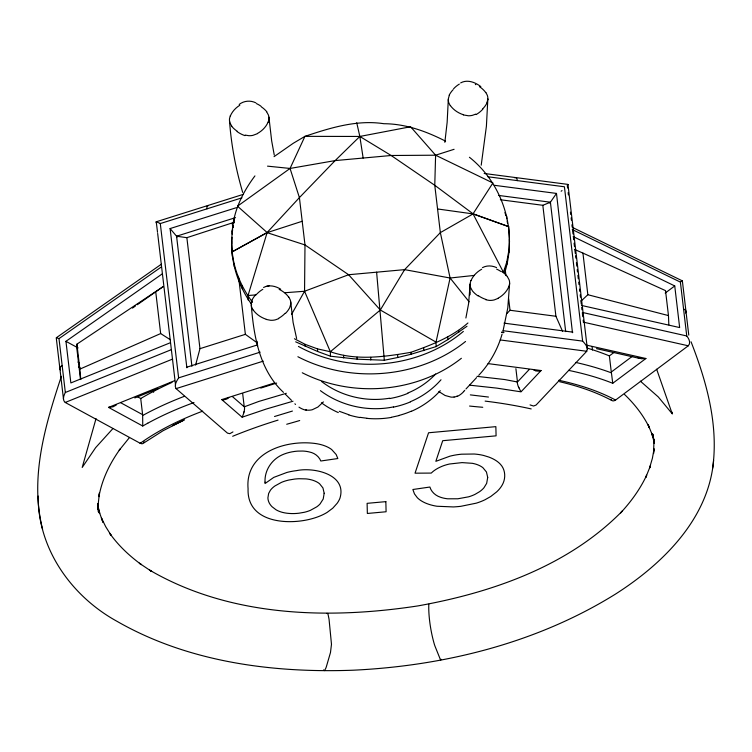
<?xml version="1.0" encoding="UTF-8"?>
<svg xmlns="http://www.w3.org/2000/svg" width="752" height="752" viewBox="0 0 752 752"><rect width="100%" height="100%" fill="white"/><g stroke="black" fill="none" stroke-linecap="round" stroke-linejoin="round"><path stroke-width="1.13" d="M467.001 326.255L447.797 339.631L436.122 346.597L410.94 354.286L397.723 357.501L384.328 360.246L357.144 359.183L330.448 356.204L330.344 351.729L304.551 291.259L304.992 244.936L299.409 197.607L290.056 168.448L304.927 136.356C330.344 127.849 356.815 119.587 383.905 123.713C405.789 123.807 426.29 131.337 445.56 141.15M448.314 99.405L447.149 122.313L444.846 142.344M274.048 156.651L293.252 143.284L304.927 136.356L359.841 136.45L410.601 126.75L435.605 155.203L434.769 185.293L440.352 232.622L450.1 278.014L436.019 342.113L436.122 346.597M469.821 292.143L469.727 295.047L470.122 284.106L468.609 303.582L465.883 318.011M487.851 98.822L486.403 126.242L481.214 165.205M440.973 659.25L440.634 660.171L434.976 646.128A79.919 8.723 79.3 0 1 434.412 644.492C430.699 631.915 428.33 615.916 428.809 604.176M509.621 283.344L507.788 307.944L503.003 331.115M251.647 304.41C237.895 285.252 230.168 261.029 231.973 237.341M232.152 234.116C232.612 212.703 242.257 192.756 254.937 175.902M504.451 273.437C517.912 232.171 503.53 184.249 469.427 157.262M231.616 243.78L232.227 229.999M508.822 252.898L509.433 239.127M137.306 304.72L163.278 286.531L76.901 344.162L76.685 347.17L80.502 379.534M38.155 496.047C37.835 548.951 71.487 596.223 116.823 621.218C187.944 662.061 272.186 673.143 353.092 670.211C444.667 665.868 536.937 642.894 615.305 594.202C662.418 564.207 708.61 519.059 713.601 460.384M712.642 468.308C718.715 425.106 706.645 381.753 691.05 341.793M487.804 99.537L486.817 103.043M243.855 412.857L244.127 411.513M244.109 411.607L244.118 411.56A5.48 2.115 -86.3 0 0 244.456 406.569M232.274 231.973L232.669 229.755M233.073 227.536L233.477 225.327M233.872 223.109L234.276 220.9M437.579 208.962L473.064 213.916L503.445 272.271L506.773 262.016L508.775 250.933M195.576 365.087L199.966 348.655L186.863 237.679L176.57 236.213L191.92 366.271M96.04 418.573L82.203 467.453L95.645 447.647L112.96 428.518M248.151 299.982L248.038 295.508L267.11 232.65L302.182 221.276M61.373 376.32C45.205 425.265 29.507 477.614 42.591 529.258M502.082 334.161C497.692 349.464 489.655 363.705 478.733 375.314M230.234 115.855L229.52 118.675A13.386 11.289 -1.3 0 0 230.018 122.99L231.804 126.242M268.201 122.181L268.915 119.361A13.395 11.289 -1.5 0 0 268.417 115.047L266.631 111.794M470.884 280.562L470.169 283.391A13.395 11.289 -1.3 0 0 470.667 287.696L472.453 290.949A27.89 23.519 -1.4 0 0 478.093 295.94M508.86 286.888L509.565 284.068A13.386 11.289 -1.5 0 0 509.076 279.763L507.29 276.51M252.277 299.7L251.29 303.206A13.386 11.289 -1.3 0 0 251.807 307.521L253.17 310.153M449.348 95.175L448.361 98.681A13.395 11.289 -1.3 0 0 448.878 102.996L450.241 105.628M291.541 314.439L304.551 291.259L348.608 274.734L404.623 269.639L450.1 278.014L474.456 275.392M161.398 266.913L58.985 338.626L65.339 392.488C63.77 395.326 62.068 400.111 65.227 402.47L140.239 443.295M356.721 122.708L359.841 136.45L391.153 155.495L434.769 185.293L473.055 213.812L492.908 182.971L435.605 155.203L391.153 155.495L335.138 160.59L290.056 168.448L267.533 166.145M549.806 203.087L556.48 193.424L494.327 185.293M572.479 332.694L556.48 193.424M260.173 352.162L178.628 377.861C176.758 380.841 173.928 385.052 175.968 388.53L227.489 433.143L229.858 433.66L232.951 431.93M323.398 401.897L317.889 407.048L312.315 409.718A14.532 12.765 -32.7 0 1 309.213 410.178A13.442 11.769 -32.3 0 1 306.449 410.047M530.066 404.905L533.525 406.024L536.054 405.074L586.739 351.269C588.769 347.621 585.047 343.636 582.631 341.117L503.144 330.711M441.001 379.769C432.663 389.32 422.041 396.812 410.366 401.718M464.755 390.326L463.617 391.557M129.523 437.467L119.201 450.26L120.123 449.057C109.905 463.251 101.999 479.344 98.944 496.658L99.452 492.851L98.38 502.468L98.418 511.905L97.845 503.511L98.982 512.817L98.07 507.403M440.258 390.664C432.297 399.556 422.323 406.588 411.382 411.325M465.958 388.991L476.571 377.617M529.032 369.693L517.461 381.988L504.761 379.553L476.965 376.348M488.057 363.611L541.073 370.548L521.023 391.839L496.781 388.117L469.539 385.156M506.867 313.575L510.016 310.266L508.653 298.713M435.652 374.026C427.86 382.307 418.206 388.793 407.687 393.089M581.24 300.969L587.838 294.718L582.932 253.095L574.453 249.382M116.363 404.952L113.073 406.794L108.608 407.396L174.605 380.691M294.455 338.757L305.19 344.369L317.523 348.881L330.344 351.729L380.324 310.003L404.623 269.639L440.352 232.622L473.064 213.916L508.728 226.662L509.499 241.721M330.344 351.729C356.373 360.875 384.413 356.871 410.893 352.321C430.99 345.159 451.67 337.234 467.941 322.975M558.802 380.277A290.385 133.659 -12.6 0 1 615.578 400.055L688.268 345.798C691.182 343.072 688.87 338.466 686.745 335.965L680.391 282.103L572.234 229.539M681.754 281.37L682.252 280.966L680.438 282.066M688.268 345.798L583.439 322.166M326.97 613.303L327.985 614.008L329.047 619.225L331.482 644.295L330.476 652.557L326.368 666.676A79.947 15.36 -89.6 0 1 325.879 668.049L324.554 670.634L323.539 669.929M665.2 293.064L674.741 285.948L573.184 236.589M587.444 348.148A315.737 151.462 -11.2 0 1 609.383 355.893L614.008 352.434M632.582 356.128L611.282 372.033L609.383 355.893M568.559 370.369A310.623 142.974 -12.6 0 1 607.757 381.367L612.748 383.266L645.912 358.507L586.71 345.168M228.025 398.128L227.16 398.645M290.056 168.448L237.5 206.198L267.176 232.575M161.36 264.206L56.25 337.808L63.497 399.209M170.112 342.827L70.857 382.937L65.941 341.323L162.159 273.944M132.493 308.094L135.379 306.064M144.158 442.749L163.024 430.746L184.616 419.795M239.192 104.425C243.93 100.702 250.529 100.148 255.877 102.864M108.514 407.387L142.739 426.017L147.759 423.197M232.321 256.291L232.218 251.817L267.092 232.547L299.409 197.607L335.138 160.59L359.841 136.45L363.15 158.061M186.863 237.679L234.267 222.263M252.522 302.332C241.599 287.508 233.938 270.288 232.218 251.817L267.11 232.65L304.992 244.936L348.608 274.734L380.324 310.003L436.019 342.113M257.532 133.64L252.832 135.379A13.348 11.252 -1.4 0 1 248.545 135.661L245.218 135.087M498.181 298.347L494.308 299.888A13.395 11.289 -1.4 0 1 489.195 300.368L485.867 299.804M172.443 425.632L183.62 420.265M475.753 114.116L472.623 115.272A13.348 11.252 -1.4 0 1 468.364 115.77L463.354 114.915M278.682 318.651L275.552 319.797A13.395 11.289 -1.4 0 1 270.438 320.258L266.283 319.44M80.774 379.534L79.853 369.129L160.655 333.568L170.375 339.763M482.446 267.656C486.798 265.221 492.118 265.531 496.555 267.599M457.376 396.022L456.643 396.323M460.647 82.917C467.321 79.139 475.255 82.306 480.819 86.593M263.567 287.49C269.056 284.444 275.655 286.07 280.722 289.2M500.362 199.741L542.822 205.296L550.408 202.213L565.683 331.604M65.339 392.488L171.174 349.727M65.227 402.47L172.631 359.071M134.834 397.921L158.127 388.511M232.509 396.671L244.25 406.832L258.791 401.446L286.315 393.296M435.605 155.203L454.095 149.3M243.187 194.392L156.078 221.84A5.734 1.034 36 0 0 156.416 223.09L157.525 232.293M241.956 197.823L160.42 223.523L156.435 221.849M186.872 367.775L170.093 228.57L236.307 207.702M176.57 236.213L235.545 217.629M199.966 348.655L245.368 334.339L257.457 343.053M186.468 367.296L257.41 344.933M176.071 388.624L263.266 361.139M293.017 401.22L266.095 409.097L242.116 417.21L221.774 399.594L274.217 383.059M260.737 388.098L276.633 383.088M274.536 416.505L292.425 411.062M399.152 415.565L391.369 417.285M269.15 285.826L266.302 286.409M541.073 370.548L539.344 370.858M645.912 358.507L641.475 358.77L637.687 357.576M393.437 406.907C368.236 412.03 341.004 406.024 320.39 390.636M389.602 398.212C365.998 402.235 340.806 396.248 321.781 381.649M248.038 295.508L256.112 294.897M284.942 292.735L304.551 291.259M223.476 399.585L221.774 399.594M367.014 418.262L359.945 417.332M470.338 394.885L488.452 397.047M567.816 184.381L484.166 173.468M487.869 176.758L564.414 186.778L582.631 341.117M498.773 195.454L550.408 202.213M510.016 310.266L555.916 316.272L562.534 331.284M504.009 323.144L572.855 332.149M501.612 332.14L503.896 332.44M501.763 332.422L503.671 332.675M500.24 339.951L586.739 351.269M56.438 337.789L58.985 338.626M306.468 409.981L305.66 409.821M581.559 305.453L679.648 327.562L674.741 285.948M582.321 312.428L686.745 335.965M596.486 348.637L639.773 358.45M559.582 381.706C577.48 385.879 595.095 391.632 611.367 400.252M587.838 294.718L668.472 315.586L668.829 324.883M535.424 370.623L534.418 370.275M348.843 414.737L339.284 411.288M473.055 213.812L508.728 226.662M295.668 341.84L317.579 351.475L330.448 356.204M77.926 362.069L79.421 362.755M582.932 253.095L665.52 290.62L668.472 315.586M572.526 227.461L682.365 280.863L688.776 335.11M160.279 223.447L178.628 377.861M65.941 341.323L78.114 347.95M137.729 396.906L140.718 398.522L142.617 414.662L120.752 402.762M640.384 381.161L658.263 396.915L672.222 413.779L672.025 412.162M438.867 391.566L445.09 395.486L451.003 397.103A14.532 12.455 29.6 0 0 454.067 397M294.859 403.805L295.536 404.444M283.476 392.347C259.628 370.388 253.744 336.135 251.3 305.378M285.412 394.264L291.513 400.365M624.574 394.499C634.669 404.162 643.402 415.32 649.484 427.944L648.017 424.419L653.15 436.931L651.683 433.349L654.249 442.383L652.83 434.111L653.168 436.188M170.093 228.57L177.218 236.983M450.1 278.014L469.126 301.815M485.924 92.599L487.277 95.231A13.386 11.289 -1.5 0 1 487.804 99.537M288.853 297.125L290.206 299.757A13.395 11.289 -1.5 0 1 290.733 304.071L289.746 307.568A27.89 23.519 -1.4 0 1 285.403 313.481M518.899 387.844L518.448 386.613M656.656 369.241L672.222 413.779M504.959 212.506L505.87 215.627M242.68 192.39C235.837 169.087 231.24 145.098 229.52 120.856M296.636 338.532L293.101 322.486L290.714 301.89M97.516 504.15L99.696 513.259L98.098 508.747L103.005 522.339L101.379 517.884L105.684 526.654L111.117 535.311L109.651 533.234C118.299 545.463 129.316 555.822 141.385 564.62L139.308 563.192L151.65 571.473L149.629 570.119C229.905 616.913 328.276 619.629 417.924 605.905C492.287 592.576 568.427 566.04 622.374 510.993L620.644 512.873C631.069 501.631 640.178 489.091 646.682 475.17L645.714 477.529L650.518 465.601L649.559 468.017L652.388 458.325L654.09 448.803L653.535 453.569L654.005 439.892M611.423 372.851L612.748 383.266M274.264 155.053L271.669 140.878L268.915 117.18M507.158 221.003L507.534 223.259M653.516 438.266L654.362 443.464L654.137 440.164M592.078 346.587L592.482 350.018M587.387 349.125L567.967 184.531M567.318 185.735L567.591 188.028M568.136 192.625L568.399 194.918M570.439 212.149L570.712 214.452M571.116 217.892L571.388 220.195M571.924 224.792L572.197 227.085M572.61 230.535L573.015 233.975M573.419 237.425L573.691 239.719M574.096 243.169L574.509 246.618M574.913 250.059L575.318 253.509M575.59 255.802L575.863 258.105M576.399 262.702L576.812 266.142M577.216 269.592L577.489 271.886M577.893 275.335L578.297 278.785M578.711 282.226L578.974 284.529M579.519 289.116L579.792 291.419M580.196 294.859L580.469 297.162M580.873 300.603L581.287 304.052M581.691 307.502L581.963 309.796M582.368 313.246L582.772 316.686M583.185 320.136L583.449 322.429M542.822 205.296L555.916 316.272M505.109 268.652L505.927 275.589M515.9 368.659L517.414 381.508M257.09 341.314L257.635 345.948M232.274 223.363L232.819 227.988M238.685 277.695L245.368 334.339M242.661 393.512L244.184 406.362M157.657 233.449L175.554 385.08M155.749 291.955L160.655 333.568M153.352 389.959L153.624 392.253M76.901 344.162L79.853 369.129M376.611 272.177L384.328 360.246M231.55 241.185L232.218 251.817M506.716 216.153L506.782 218.757M506.773 262.016L506.839 264.61M458.692 330.41L458.739 332.375M447.731 337.037L447.797 339.631M423.714 348.044L423.78 350.639M410.893 352.321L410.94 354.286M397.658 354.906L397.723 357.501M370.708 357.36L370.764 359.954M357.097 357.209L357.144 359.183M343.598 355.329L343.655 357.924M317.523 348.881L317.579 351.475M305.19 344.369L305.237 346.343M242.21 286.08L242.276 288.674M237.604 275.599L237.651 277.563M234.21 218.306L234.257 220.035M234.267 264.159L234.333 266.753M142.739 426.017L142.664 415.489M461.38 358.29A132.267 111.55 -1.4 0 1 302.266 372.766M465.544 341.474A137.832 116.25 -1.4 0 1 297.886 356.73M463.354 331.425A131.29 110.732 -1.4 0 1 298.431 346.428M140.718 398.522A315.737 153.37 -1.8 0 1 172.029 382.392M144.149 441.809A7.022 3.581 61.2 0 1 140.229 443.201M140.239 443.295A290.385 135.99 -0.3 0 1 202.673 411.147M60.48 369.89A6.618 3.544 -6.7 0 1 62.162 365.557M147.768 423.207A310.623 145.465 -0.3 0 1 193.988 402.555M142.73 415.471A317.128 148.981 -0.4 0 1 184.24 396.36M78.528 366.995A16.544 8.432 61.2 0 1 80.182 367.86M407.885 393.352A66.702 48.654 -2.3 0 1 389.696 398.551M410.479 401.878A71.308 52.903 -2.3 0 1 393.503 407.105M338.306 412.585A96.153 76.055 -8.6 0 1 321.414 402.781M359.86 417.548A75.614 56.212 -3.2 0 1 348.731 414.925M391.407 417.416A67.567 49.294 -2.7 0 1 366.985 418.375M411.288 411.194A71.976 52.706 -2.5 0 1 399.086 415.424M207.016 208.84A6.608 1.871 72.5 0 1 208.313 205.757M299.71 420.528A194.42 56.767 -19.9 0 1 286.709 424.25M232.669 436.273A284.82 126.618 -9.1 0 1 278.052 420.105M243.77 412.754A12.088 4.08 -87.3 0 1 242.088 417.012M227.151 398.786A12.023 9.832 39.2 0 1 223.523 399.754M228.787 397.423A6.11 4.907 35.4 0 1 228.176 397.921M561.152 191.234A12.135 0.573 -38.2 0 1 562.017 190.576M514.866 177.876A6.608 2.378 -82.5 0 1 517.31 180.621M567.929 184.569A5.734 0.724 -47 0 1 567.365 185.65M482.756 407.283A194.42 52.574 10.9 0 1 469.568 406.052M485.134 401.107A284.82 127.652 -3.7 0 1 531.194 408.919M521.004 391.576A12.088 3.111 77.1 0 1 518.955 387.665M539.334 371.027A12.023 10.199 -44.1 0 1 535.415 370.755M534.305 370.125A6.11 5.085 -40.4 0 1 533.309 369.608M518.382 386.716A5.48 1.692 76.1 0 1 517.188 381.687M615.568 399.961A7.022 4.033 -70.3 0 1 610.859 399.303M683.568 309.034A6.618 3.544 -6.7 0 1 685.457 313.039M575.722 362.436A317.128 146.49 -12.5 0 1 611.367 372.842M475.377 84.478A26.752 22.541 -1.3 0 1 475.8 84.666M479.409 86.64A26.752 22.541 -1.3 0 1 485.811 92.656M486.929 103.09A27.88 23.519 -1.4 0 1 482.558 109.012M482.812 109.172A27.486 23.566 2.1 0 1 476.101 114.567M463.429 114.755A26.743 22.551 -1.4 0 1 450.354 105.562M449.217 95.128A27.89 23.519 -1.4 0 1 453.042 89.751M453.531 88.858A27.476 23.547 1.8 0 1 459.34 84.092M230.366 115.893A26.752 22.541 -1.6 0 1 239.813 105.252M237.35 131.327A27.88 23.519 -1.4 0 1 231.691 126.308M244.964 135.623A27.486 23.641 -4.4 0 1 237.106 131.572M268.079 122.144A26.743 22.551 -1.4 0 1 257.419 133.489M261.32 106.84A27.89 23.519 -1.4 0 1 266.763 111.719M256.498 103.626A27.476 23.603 -4.2 0 1 260.897 106.164M508.737 286.86A26.752 22.579 -1.2 0 1 498.087 298.215M501.894 271.641A27.88 23.509 -1.4 0 1 507.337 276.482M496.64 269.131A27.486 22.682 1.3 0 1 500.945 271.5M471.006 280.599A26.743 22.56 -1.4 0 1 481.656 269.244M486.018 299.475A27.476 22.71 1.1 0 1 478.366 295.686M463.674 391.595A25.888 21.094 20.2 0 1 457.583 396.276M456.671 396.379A13.442 11.477 29 0 1 454.086 397.065M266.349 319.299A26.752 22.579 -1.5 0 1 253.274 310.097M252.211 299.681A27.88 23.509 -1.4 0 1 256.056 294.333M256.911 293.985A27.486 22.748 -4.6 0 1 262.843 289.304M279.161 289.37A26.743 22.56 -1.4 0 1 288.749 297.181M285.121 313.302A27.476 22.776 -4.4 0 1 278.484 318.387M305.509 410.131A25.888 21.564 -24.1 0 1 298.976 407.142M265.033 482.145L265.024 483.545L273.784 477.379L286.973 472.425A40.899 21.902 -6.7 0 1 296.523 470.63C313.932 466.945 347.264 474.352 339.942 498.228A53.11 28.444 -6.7 0 1 337.112 503.342L332.76 508.192L327.167 512.366A39.583 21.206 -6.7 0 1 320.352 515.844A40.796 21.855 -6.7 0 1 312.541 518.551C288.27 525.507 246.75 522.866 248.075 488.697C244.823 452.074 286.691 439.347 315.934 443.595A35.551 19.044 -6.7 0 1 324.798 445.851A35.429 18.979 -6.7 0 1 331.66 449.527L336.153 454.499L337.836 458.532L320.822 461.004C318.867 456.201 314.364 452.892 309.316 451.961A22.278 11.938 -6.7 0 0 302.774 451.05L297.924 451.115A28.886 15.472 -6.7 0 0 294.605 451.444A26.047 13.95 -6.7 0 0 281.737 455.063C271.434 459.876 264.422 470.649 265.033 482.145M324.168 493.265L323.219 498.999L320.051 503.972A27.843 14.918 -6.7 0 1 316.705 506.867L310.416 510.335A23.82 12.756 -6.7 0 1 304.344 512.281L298.939 513.212A27.702 14.833 -6.7 0 1 282.696 512.441A26.94 14.429 -6.7 0 1 276.012 509.762L272.008 506.688A39.8 21.319 -6.7 0 1 267.909 497.862L268.633 493.491L270.372 490.285A27.363 14.655 -6.7 0 1 274.941 485.952L281.398 482.399A26.564 14.222 -6.7 0 1 288.928 480.02L294.521 479.09A34.63 18.546 -6.7 0 1 299.023 478.733L305.961 478.892A24.666 13.207 -6.7 0 1 313.105 480.359L314.167 480.744A27.1 14.514 -6.7 0 1 317.137 482.107A26.367 14.119 -6.7 0 1 319.609 483.78L322.956 487.954L324.168 493.265M487.71 477.407L486.657 483.367L483.94 487.785A30.738 16.469 -6.7 0 1 479.56 491.695L475.067 494.337A26.856 14.382 -6.7 0 1 468.571 496.828L457.827 498.783L447.741 498.802A24.59 13.169 -6.7 0 1 440.409 497.213C435.587 495.662 431.347 491.977 429.89 487.033L412.876 489.505L414.474 493.914L417.351 497.739A39.724 21.272 -6.7 0 0 424.053 502.374A41.717 22.344 -6.7 0 0 426.929 503.624A39.988 21.423 -6.7 0 0 436.968 506.246L453.343 506.933A62.801 33.643 -6.7 0 0 460.816 506.312L476.27 503.163A41.275 22.109 -6.7 0 0 485.012 499.751L490.746 496.499L496.715 491.846A50.14 26.856 -6.7 0 0 502.223 485.002C505.899 478.676 505.664 469.934 500.559 464.435A42.385 22.701 -6.7 0 0 494.91 459.914L493.491 459.124A46.662 24.995 -6.7 0 0 488.772 457.037L483.639 455.468A38.954 20.868 -6.7 0 0 474.249 454.02L461.568 454.189A40.664 21.78 -6.7 0 0 449.978 456.163L435.84 461.333L442.712 440.7L496.085 435.84L495.859 426.647L428.565 432.767L415.038 473.177L431.253 473.083A31.227 16.732 -6.7 0 1 441.574 466.494A26.799 14.354 -6.7 0 1 449.64 463.993L462.057 462.612L472.35 463.317A25.596 13.715 -6.7 0 1 478.291 465.046A27.091 14.514 -6.7 0 1 482.925 467.716L486.441 471.983L487.71 477.407M385.851 501.64L367.108 503.342L367.352 513.466L386.096 511.755L385.851 501.64"/></g></svg>
